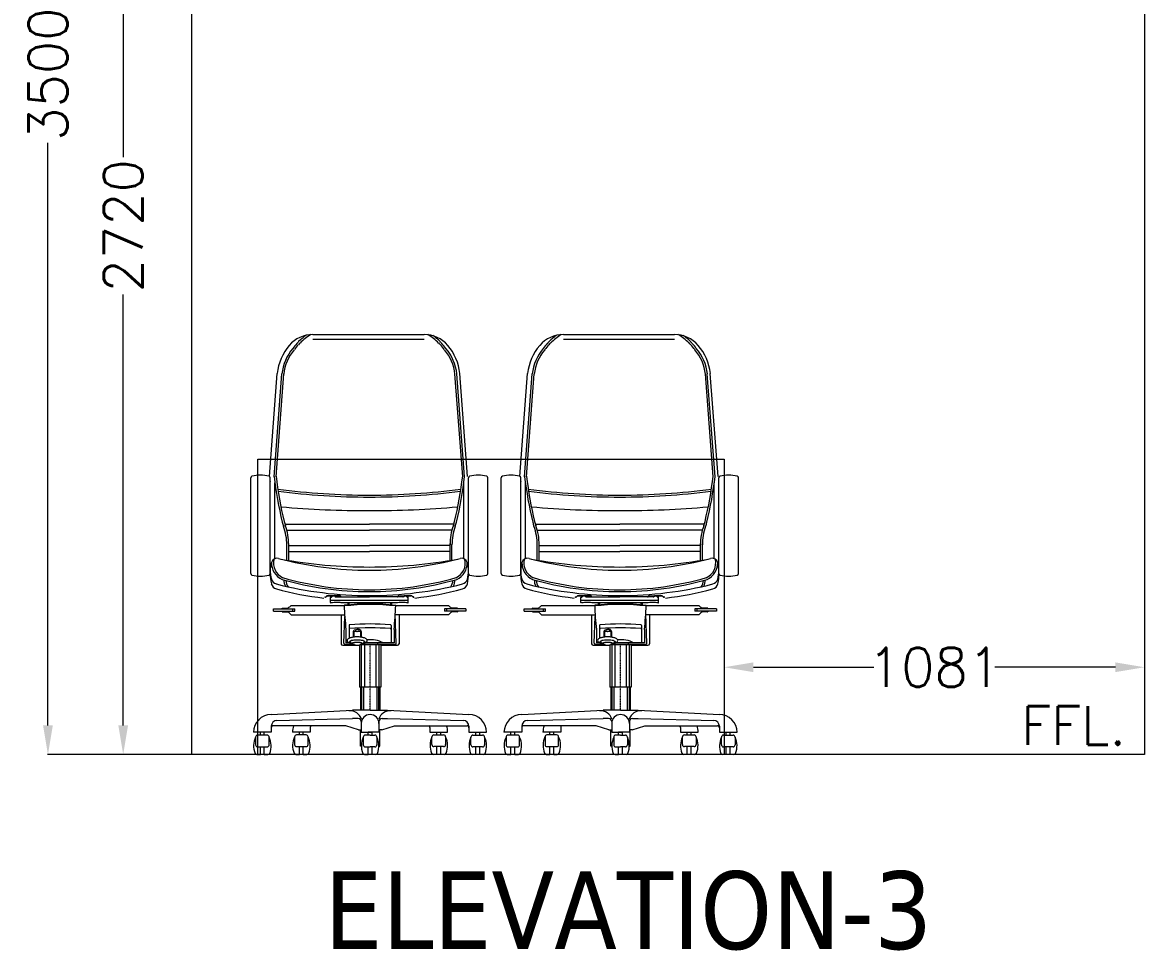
# Model space of a CAD drawing. Extents: x 3552052 to 4102982, y -707811 to -630695.
# Drawn here: x 3714360 to 3717246, y -697236 to -694849 of the extents above; entities that cross this region are included whole.
import ezdxf

# ---------------------------------------------------------------- set-up
doc = ezdxf.new("R2010")
doc.units = 0
doc.header["$LTSCALE"] = 6
doc.header["$MEASUREMENT"] = 0
doc.linetypes.add('AKS1', pattern=[0.024, 0.01, -0.002, 0, -0.002, 0.01])
doc.layers.get('0').update_dxf_attribs({"linetype": 'CONTINUOUS', "lineweight": 0})
doc.layers.get('Defpoints').update_dxf_attribs({"linetype": 'CONTINUOUS', "lineweight": 0})
for name, color, linetype, lineweight in [('ELE-4M UPS P.SB', 3, 'CONTINUOUS', 0), ('ELE-SOCKET NMBERING', 7, 'CONTINUOUS', 9), ('EQP', 6, 'CONTINUOUS', 0), ('MEP_HVAC_RA_DUCT', 1, 'CONTINUOUS', 0)]:
    doc.layers.add(name, color=color, linetype=linetype, lineweight=lineweight)
doc.styles.add('Annotation', font='tahoma.ttf')
doc.styles.add('ROMANS', font='romans.shx')
doc.dimstyles.new('AEPL1', dxfattribs={"dimtxt": 100, "dimasz": 75, "dimexe": 1.25, "dimexo": 50, "dimtad": 0, "dimdec": 0, "dimtxsty": 'ROMANS', "dimcen": 2.5, "dimclrd": 7, "dimclre": 7, "dimadec": 0, "dimazin": 0, "dimtfac": 1, "dimtdec": 0, "dimtmove": 0, "dimatfit": 3, "dimfxl": 1, "dimlwd": 0, "dimlwe": 0, "dimarcsym": 0})

# ---------------------------------------------------------------- blocks, each defined once
blk = doc.blocks.new('*D217')
at = {"layer": 'Defpoints', "color": 0, "linetype": 'ByBlock', "transparency": 16777216}
for p in [(3714618.8, -694012), (3715324.3, -694012), (3714948.5, -696732.2)]:
    blk.add_point(p, dxfattribs=at)
at = {"layer": 'ELE-4M UPS P.SB', "color": 7, "linetype": 'ByBlock', "lineweight": 0, "transparency": 16777216}
for p, q in [((3715274.3, -694012), (3714617.5, -694012)), ((3714618.8, -694087), (3714618.8, -695195.3)), ((3714618.8, -696657.2), (3714618.8, -695548.9)), ((3714898.5, -696732.2), (3714617.5, -696732.2))]:
    blk.add_line(p, q, dxfattribs=at)
at = {"layer": 'ELE-4M UPS P.SB', "color": 7, "linetype": 'ByBlock', "transparency": 16777216}
for points in [[(3714631.3, -694087), (3714606.3, -694087), (3714618.8, -694012)], [(3714606.3, -696657.2), (3714631.3, -696657.2), (3714618.8, -696732.2)]]:
    blk.add_solid(points, dxfattribs=at)
at = {"layer": 'ELE-4M UPS P.SB', "color": 0, "linetype": 'ByBlock', "transparency": 16777216, "insert": (3714618.8, -695372.1), "char_height": 100, "attachment_point": 5, "rotation": 90, "style": 'ROMANS'}
blk.add_mtext('2720', dxfattribs=at)
blk = doc.blocks.new('*D218')
at = {"layer": 'Defpoints', "color": 0, "linetype": 'ByBlock', "transparency": 16777216}
for p in [(3714425.2, -693232.2), (3714948.5, -693232.2), (3714948.5, -696732.2)]:
    blk.add_point(p, dxfattribs=at)
at = {"layer": 'ELE-4M UPS P.SB', "color": 7, "linetype": 'ByBlock', "lineweight": 0, "transparency": 16777216}
for p, q in [((3714898.5, -693232.2), (3714424, -693232.2)), ((3714425.2, -693307.2), (3714425.2, -694805.4)), ((3714425.2, -696657.2), (3714425.2, -695159)), ((3714898.5, -696732.2), (3714424, -696732.2))]:
    blk.add_line(p, q, dxfattribs=at)
at = {"layer": 'ELE-4M UPS P.SB', "color": 7, "linetype": 'ByBlock', "transparency": 16777216}
for points in [[(3714437.7, -693307.2), (3714412.7, -693307.2), (3714425.2, -693232.2)], [(3714412.7, -696657.2), (3714437.7, -696657.2), (3714425.2, -696732.2)]]:
    blk.add_solid(points, dxfattribs=at)
at = {"layer": 'ELE-4M UPS P.SB', "color": 0, "linetype": 'ByBlock', "transparency": 16777216, "insert": (3714425.2, -694982.2), "char_height": 100, "attachment_point": 5, "rotation": 90, "style": 'ROMANS'}
blk.add_mtext('3500', dxfattribs=at)
blk = doc.blocks.new('*D584')
at = {"layer": 'Defpoints', "color": 0, "linetype": 'ByBlock', "transparency": 16777216}
for p in [(3716164.9, -696507.5), (3717246.3, -696507.5), (3717246.3, -696507.5)]:
    blk.add_point(p, dxfattribs=at)
at = {"layer": 'EQP', "color": 7, "linetype": 'ByBlock', "lineweight": 0, "transparency": 16777216}
for p, q in [((3716164.9, -696457.5), (3716164.9, -696506.2)), ((3717246.3, -696457.5), (3717246.3, -696506.2)), ((3716239.9, -696507.5), (3716550.2, -696507.5)), ((3717171.3, -696507.5), (3716861, -696507.5))]:
    blk.add_line(p, q, dxfattribs=at)
at = {"layer": 'EQP', "color": 7, "linetype": 'ByBlock', "transparency": 16777216}
for points in [[(3716239.9, -696495), (3716239.9, -696520), (3716164.9, -696507.5)], [(3717171.3, -696495), (3717171.3, -696520), (3717246.3, -696507.5)]]:
    blk.add_solid(points, dxfattribs=at)
at = {"layer": 'EQP', "color": 0, "linetype": 'ByBlock', "transparency": 16777216, "insert": (3716705.6, -696507.5), "char_height": 100, "attachment_point": 5, "style": 'ROMANS'}
blk.add_mtext('1081', dxfattribs=at)

msp = doc.modelspace()

# ---------------------------------------------------------------- linework, layer by layer
at = {"layer": 'EQP'}
for p, q in [((3715106.8, -695651.8), (3715393, -695651.8)), ((3715751.1, -695651.8), (3716037.3, -695651.8)), ((3715106.8, -695663.9), (3715393, -695663.9)), ((3715751.1, -695663.9), (3716037.3, -695663.9)), ((3714994.9, -696016.5), (3715014.9, -695751.8)), ((3715007, -696017.4), (3715027, -695752.7)), ((3715011.9, -696017.8), (3715031.9, -695753.1)), ((3715492.2, -696017.8), (3715472.2, -695753.1)), ((3715497.1, -696017.4), (3715477.1, -695752.7)), ((3715504.9, -696016.5), (3715484.9, -695751.8)), ((3715639.2, -696016.5), (3715659.2, -695751.8)), ((3715651.3, -696017.4), (3715671.3, -695752.7)), ((3715656.2, -696017.8), (3715676.2, -695753.1)), ((3716136.5, -696017.8), (3716116.5, -695753.1)), ((3716141.4, -696017.4), (3716121.4, -695752.7)), ((3716149.2, -696016.5), (3716129.2, -695751.8)), ((3714947, -696266.5), (3714947, -696020.2)), ((3714947, -696260.3), (3714947, -696026.3)), ((3714997, -696270.1), (3714997, -696020.2)), ((3715507.1, -696270.1), (3715507.1, -696020.2)), ((3715557.1, -696266.5), (3715557.1, -696020.2)), ((3715557.1, -696260.3), (3715557.1, -696026.3)), ((3715591.3, -696266.5), (3715591.3, -696020.2)), ((3715591.3, -696260.3), (3715591.3, -696026.3)), ((3715641.3, -696270.1), (3715641.3, -696020.2)), ((3716151.4, -696270.1), (3716151.4, -696020.2)), ((3716201.4, -696266.5), (3716201.4, -696020.2)), ((3716201.4, -696260.3), (3716201.4, -696026.3)), ((3715009.1, -696228.2), (3715009.1, -696033.2)), ((3715495, -696228.2), (3715495, -696033.2)), ((3715653.4, -696228.2), (3715653.4, -696033.2)), ((3716139.3, -696228.2), (3716139.3, -696033.2)), ((3715034.8, -696139.7), (3715252.1, -696139.7)), ((3715469.3, -696139.7), (3715252.1, -696139.7)), ((3715679.1, -696139.7), (3715896.4, -696139.7)), ((3716113.6, -696139.7), (3715896.4, -696139.7)), ((3715039.8, -696154.7), (3715252.1, -696154.7)), ((3715464.4, -696154.7), (3715252.1, -696154.7)), ((3715684, -696154.7), (3715896.4, -696154.7)), ((3716108.7, -696154.7), (3715896.4, -696154.7)), ((3715039.5, -696232.1), (3715039.5, -696191.9)), ((3715044.5, -696233), (3715044.5, -696189.2)), ((3715044.5, -696194.7), (3715252.1, -696194.7)), ((3715459.6, -696194.7), (3715252.1, -696194.7)), ((3715459.6, -696233), (3715459.6, -696189.2)), ((3715464.6, -696232.1), (3715464.6, -696191.9)), ((3715683.8, -696232.1), (3715683.8, -696191.9)), ((3715688.8, -696233), (3715688.8, -696189.2)), ((3715688.8, -696194.7), (3715896.4, -696194.7)), ((3716103.9, -696194.7), (3715896.4, -696194.7)), ((3716103.9, -696233), (3716103.9, -696189.2)), ((3716108.9, -696232.1), (3716108.9, -696191.9)), ((3715044.5, -696209.7), (3715252.1, -696209.7)), ((3715459.6, -696209.7), (3715252.1, -696209.7)), ((3715688.8, -696209.7), (3715896.4, -696209.7)), ((3716103.9, -696209.7), (3715896.4, -696209.7)), ((3715138.1, -696326.8), (3715139.3, -696326.8)), ((3715139.7, -696326.9), (3715138.1, -696326.9)), ((3715142.9, -696324.2), (3715140.6, -696326.5)), ((3715142.8, -696324.1), (3715140.7, -696326.2)), ((3715144.2, -696323.5), (3715161, -696323.5)), ((3715161, -696323.6), (3715144.3, -696323.6)), ((3715152, -696341.1), (3715152, -696327.8)), ((3715352, -696335.7), (3715152, -696335.7)), ((3715154.6, -696326.8), (3715153, -696326.8)), ((3715153.4, -696342.1), (3715153.4, -696342.1)), ((3715157.8, -696324.1), (3715155.5, -696326.4)), ((3715175.9, -696323.5), (3715159.2, -696323.5)), ((3715162.4, -696324.1), (3715164.5, -696326.2)), ((3715162.4, -696324.2), (3715164.6, -696326.3)), ((3715165.9, -696326.8), (3715252.1, -696326.8)), ((3715177.3, -696324.1), (3715179.5, -696326.2)), ((3715320.7, -696342.1), (3715183.3, -696342.1)), ((3715197.4, -696347.3), (3715197.4, -696342.1)), ((3715200.4, -696347), (3715200.4, -696342.1)), ((3715338.2, -696326.8), (3715252.1, -696326.8)), ((3715307.1, -696347.1), (3715307.1, -696342.1)), ((3715310.1, -696347.3), (3715310.1, -696342.1)), ((3715326.8, -696324.1), (3715324.6, -696326.2)), ((3715326.7, -696324.2), (3715324.6, -696326.3)), ((3715328.1, -696323.6), (3715344.9, -696323.6)), ((3715341.8, -696324.1), (3715339.6, -696326.2)), ((3715341.7, -696324.2), (3715339.6, -696326.3)), ((3715343.1, -696323.6), (3715359.9, -696323.6)), ((3715359.9, -696323.5), (3715343.2, -696323.5)), ((3715346.3, -696324.1), (3715348.5, -696326.2)), ((3715346.3, -696324.2), (3715348.6, -696326.5)), ((3715349.4, -696326.9), (3715351, -696326.9)), ((3715351, -696326.8), (3715349.9, -696326.8)), ((3715351, -696342.1), (3715350.7, -696342.1)), ((3715352, -696341.1), (3715352, -696327.8)), ((3715361.3, -696324.1), (3715363.5, -696326.2)), ((3715361.3, -696324.2), (3715363.6, -696326.5)), ((3715364.4, -696326.9), (3715366, -696326.9)), ((3715366, -696326.8), (3715364.9, -696326.8)), ((3715782.4, -696326.8), (3715783.6, -696326.8)), ((3715784, -696326.9), (3715782.4, -696326.9)), ((3715787.2, -696324.2), (3715784.8, -696326.5)), ((3715787.1, -696324.1), (3715785, -696326.2)), ((3715788.5, -696323.5), (3715805.3, -696323.5)), ((3715805.3, -696323.6), (3715788.6, -696323.6)), ((3715796.3, -696341.1), (3715796.3, -696327.8)), ((3715996.3, -696335.7), (3715796.3, -696335.7)), ((3715798.9, -696326.8), (3715797.3, -696326.8)), ((3715797.7, -696342.1), (3715797.6, -696342.1)), ((3715802.1, -696324.1), (3715799.7, -696326.4)), ((3715820.2, -696323.5), (3715803.5, -696323.5)), ((3715806.7, -696324.1), (3715808.8, -696326.2)), ((3715806.7, -696324.2), (3715808.9, -696326.3)), ((3715810.2, -696326.8), (3715896.4, -696326.8)), ((3715821.6, -696324.1), (3715823.8, -696326.2)), ((3715965, -696342.1), (3715827.6, -696342.1)), ((3715841.7, -696347.3), (3715841.7, -696342.1)), ((3715844.7, -696347), (3715844.7, -696342.1)), ((3715982.5, -696326.8), (3715896.4, -696326.8)), ((3715951.4, -696347.1), (3715951.4, -696342.1)), ((3715954.4, -696347.3), (3715954.4, -696342.1)), ((3715971, -696324.1), (3715968.9, -696326.2)), ((3715971, -696324.2), (3715968.9, -696326.3)), ((3715972.4, -696323.6), (3715989.2, -696323.6)), ((3715986, -696324.1), (3715983.9, -696326.2)), ((3715986, -696324.2), (3715983.9, -696326.3)), ((3715987.4, -696323.6), (3716004.2, -696323.6)), ((3716004.2, -696323.5), (3715987.5, -696323.5)), ((3715990.6, -696324.1), (3715992.8, -696326.2)), ((3715990.6, -696324.2), (3715992.9, -696326.5)), ((3715993.7, -696326.9), (3715995.3, -696326.9)), ((3715995.3, -696326.8), (3715994.2, -696326.8)), ((3715995.3, -696342.1), (3715995, -696342.1)), ((3715996.3, -696341.1), (3715996.3, -696327.8)), ((3716005.6, -696324.1), (3716007.8, -696326.2)), ((3716005.6, -696324.2), (3716007.9, -696326.5)), ((3716008.7, -696326.9), (3716010.3, -696326.9)), ((3716010.3, -696326.8), (3716009.2, -696326.8)), ((3715005.6, -696363.3), (3715005.6, -696357.3)), ((3715005.6, -696357.3), (3715060.6, -696357.3)), ((3715005.6, -696363.3), (3715060.6, -696363.3)), ((3715027.6, -696357.3), (3715027.6, -696355.8)), ((3715027.6, -696364.8), (3715027.6, -696363.3)), ((3715028.1, -696355.3), (3715041.7, -696355.3)), ((3715028.1, -696365.3), (3715041.6, -696365.3)), ((3715050.6, -696348.3), (3715187.4, -696348.3)), ((3715050.6, -696372.3), (3715188.5, -696372.3)), ((3715055.6, -696363.3), (3715055.6, -696357.3)), ((3715060.6, -696363.3), (3715060.6, -696357.3)), ((3715179.4, -696372.3), (3715179.4, -696446.9)), ((3715455.4, -696372.3), (3715318.6, -696372.3)), ((3715321.4, -696445.8), (3715318.8, -696369.9)), ((3715319.9, -696348.3), (3715455.4, -696348.3)), ((3715328.4, -696372.3), (3715328.4, -696446.9)), ((3715500.4, -696357.3), (3715445.4, -696357.3)), ((3715445.4, -696357.3), (3715445.4, -696363.3)), ((3715500.4, -696363.3), (3715445.4, -696363.3)), ((3715450.4, -696357.3), (3715450.4, -696363.3)), ((3715477.9, -696355.3), (3715464.4, -696355.3)), ((3715477.9, -696365.3), (3715464.4, -696365.3)), ((3715478.4, -696355.8), (3715478.4, -696357.3)), ((3715478.4, -696363.3), (3715478.4, -696364.8)), ((3715500.4, -696357.3), (3715500.4, -696363.3)), ((3715649.9, -696363.3), (3715649.9, -696357.3)), ((3715649.9, -696357.3), (3715704.9, -696357.3)), ((3715649.9, -696363.3), (3715704.9, -696363.3)), ((3715671.9, -696357.3), (3715671.9, -696355.8)), ((3715671.9, -696364.8), (3715671.9, -696363.3)), ((3715672.4, -696355.3), (3715686, -696355.3)), ((3715672.4, -696365.3), (3715685.9, -696365.3)), ((3715694.9, -696348.3), (3715831.7, -696348.3)), ((3715694.9, -696372.3), (3715832.8, -696372.3)), ((3715699.9, -696363.3), (3715699.9, -696357.3)), ((3715704.9, -696363.3), (3715704.9, -696357.3)), ((3715823.7, -696372.3), (3715823.7, -696446.9)), ((3716099.7, -696372.3), (3715962.9, -696372.3)), ((3715965.7, -696445.8), (3715963.1, -696369.9)), ((3715964.2, -696348.3), (3716099.7, -696348.3)), ((3715972.7, -696372.3), (3715972.7, -696446.9)), ((3716144.7, -696357.3), (3716089.7, -696357.3)), ((3716089.7, -696357.3), (3716089.7, -696363.3)), ((3716144.7, -696363.3), (3716089.7, -696363.3)), ((3716094.7, -696357.3), (3716094.7, -696363.3)), ((3716122.2, -696365.3), (3716108.6, -696365.3)), ((3716122.2, -696355.3), (3716108.7, -696355.3)), ((3716122.7, -696355.8), (3716122.7, -696357.3)), ((3716122.7, -696363.3), (3716122.7, -696364.8)), ((3716144.7, -696357.3), (3716144.7, -696363.3)), ((3715186.5, -696445.8), (3715188.8, -696377.2)), ((3715199.9, -696400.1), (3715199.9, -696406.1)), ((3715307.9, -696400.1), (3715307.9, -696406.1)), ((3715830.8, -696445.8), (3715833.1, -696377.2)), ((3715844.2, -696400.1), (3715844.2, -696406.1)), ((3715952.2, -696400.1), (3715952.2, -696406.1)), ((3715191.9, -696410.2), (3715191.9, -696445)), ((3715199.9, -696406.1), (3715199.9, -696433.3)), ((3715210.8, -696415.7), (3715210.8, -696430)), ((3715212.3, -696416.3), (3715212.3, -696430)), ((3715216.3, -696411.1), (3715216.3, -696415.7)), ((3715219.6, -696415.5), (3715220.8, -696415.5)), ((3715225.3, -696410.8), (3715225.3, -696415.8)), ((3715229.3, -696416.5), (3715229.3, -696430)), ((3715230.8, -696415.3), (3715230.8, -696430)), ((3715307.9, -696406.1), (3715307.9, -696445)), ((3715315.9, -696410.2), (3715315.9, -696445)), ((3715836.2, -696410.2), (3715836.2, -696445)), ((3715844.2, -696406.1), (3715844.2, -696433.3)), ((3715855.1, -696415.7), (3715855.1, -696430)), ((3715856.6, -696416.3), (3715856.6, -696430)), ((3715860.6, -696411.1), (3715860.6, -696415.7)), ((3715863.9, -696415.5), (3715865.1, -696415.5)), ((3715869.6, -696410.8), (3715869.6, -696415.8)), ((3715873.6, -696416.5), (3715873.6, -696430)), ((3715875.1, -696415.3), (3715875.1, -696430)), ((3715952.2, -696406.1), (3715952.2, -696445)), ((3715960.2, -696410.2), (3715960.2, -696445)), ((3715183.4, -696450.9), (3715226.4, -696450.9)), ((3715188.5, -696447.9), (3715209.7, -696447.9)), ((3715201.4, -696445), (3715191.9, -696445)), ((3715199.9, -696444.3), (3715199.9, -696445)), ((3715226.4, -696450.9), (3715226.4, -696558.9)), ((3715228.4, -696448.9), (3715279.4, -696448.9)), ((3715279.8, -696448.9), (3715229.5, -696448.9)), ((3715231.4, -696448.9), (3715231.4, -696558.9)), ((3715231.8, -696447.9), (3715234.4, -696447.9)), ((3715234.4, -696446.8), (3715234.4, -696448.9)), ((3715239.4, -696448.9), (3715239.4, -696558.9)), ((3715315.9, -696445), (3715240.2, -696445)), ((3715268.4, -696448.9), (3715268.4, -696558.9)), ((3715273.4, -696445), (3715273.4, -696448.9)), ((3715273.4, -696447.9), (3715319.4, -696447.9)), ((3715276.4, -696448.9), (3715276.4, -696558.9)), ((3715281.4, -696450.9), (3715281.4, -696558.9)), ((3715281.4, -696450.9), (3715324.4, -696450.9)), ((3715827.7, -696450.9), (3715870.7, -696450.9)), ((3715832.8, -696447.9), (3715854, -696447.9)), ((3715845.7, -696445), (3715836.2, -696445)), ((3715844.2, -696444.3), (3715844.2, -696445)), ((3715870.7, -696450.9), (3715870.7, -696558.9)), ((3715872.7, -696448.9), (3715923.7, -696448.9)), ((3715924.1, -696448.9), (3715873.8, -696448.9)), ((3715875.7, -696448.9), (3715875.7, -696558.9)), ((3715876.1, -696447.9), (3715878.7, -696447.9)), ((3715878.7, -696446.8), (3715878.7, -696448.9)), ((3715883.7, -696448.9), (3715883.7, -696558.9)), ((3715960.2, -696445), (3715884.5, -696445)), ((3715912.7, -696448.9), (3715912.7, -696558.9)), ((3715917.7, -696445), (3715917.7, -696448.9)), ((3715917.7, -696447.9), (3715963.7, -696447.9)), ((3715920.7, -696448.9), (3715920.7, -696558.9)), ((3715925.7, -696450.9), (3715925.7, -696558.9)), ((3715925.7, -696450.9), (3715968.7, -696450.9)), ((3715281.4, -696558.9), (3715226.4, -696558.9)), ((3715228.9, -696558.9), (3715228.9, -696617.9)), ((3715231.9, -696558.9), (3715231.9, -696617.9)), ((3715236.9, -696558.9), (3715236.9, -696617.9)), ((3715270.9, -696558.9), (3715270.9, -696617.9)), ((3715275.9, -696558.9), (3715275.9, -696617.9)), ((3715278.9, -696558.9), (3715278.9, -696617.9)), ((3715925.7, -696558.9), (3715870.7, -696558.9)), ((3715873.2, -696558.9), (3715873.2, -696617.9)), ((3715876.2, -696558.9), (3715876.2, -696617.9)), ((3715881.2, -696558.9), (3715881.2, -696617.9)), ((3715915.2, -696558.9), (3715915.2, -696617.9)), ((3715920.2, -696558.9), (3715920.2, -696617.9)), ((3715923.2, -696558.9), (3715923.2, -696617.9)), ((3714999.6, -696629.2), (3715208.9, -696618.2)), ((3715253.9, -696618.2), (3715208.9, -696618.2)), ((3715253.9, -696618.2), (3715298.9, -696618.2)), ((3715298.9, -696618.2), (3715508.3, -696629.2)), ((3715643.9, -696629.2), (3715853.2, -696618.2)), ((3715898.2, -696618.2), (3715853.2, -696618.2)), ((3715898.2, -696618.2), (3715943.2, -696618.2)), ((3715943.2, -696618.2), (3716152.6, -696629.2)), ((3714999.6, -696659.4), (3714999.6, -696674.7)), ((3715144.4, -696658.2), (3715004.6, -696658.2)), ((3715014.3, -696644.4), (3715208.9, -696639.2)), ((3715099.9, -696662.6), (3715099.9, -696674.1)), ((3715191.4, -696658.2), (3715144.4, -696658.2)), ((3715223.9, -696668.3), (3715191.4, -696658.2)), ((3715223.2, -696639.2), (3715208.9, -696639.2)), ((3715231.2, -696647.2), (3715231.2, -696674.7)), ((3715276.7, -696647.2), (3715276.7, -696674.7)), ((3715283.9, -696668.3), (3715316.4, -696658.2)), ((3715284.7, -696639.2), (3715298.9, -696639.2)), ((3715298.9, -696639.2), (3715493.6, -696644.4)), ((3715316.4, -696658.2), (3715363.4, -696658.2)), ((3715363.4, -696658.2), (3715503.3, -696658.2)), ((3715408, -696662.6), (3715408, -696674.1)), ((3715508.3, -696659.4), (3715508.3, -696674.7)), ((3715643.9, -696659.4), (3715643.9, -696674.7)), ((3715788.7, -696658.2), (3715648.9, -696658.2)), ((3715658.6, -696644.4), (3715853.2, -696639.2)), ((3715744.2, -696662.6), (3715744.2, -696674.1)), ((3715835.7, -696658.2), (3715788.7, -696658.2)), ((3715868.2, -696668.3), (3715835.7, -696658.2)), ((3715867.5, -696639.2), (3715853.2, -696639.2)), ((3715875.5, -696647.2), (3715875.5, -696674.7)), ((3715921, -696647.2), (3715921, -696674.7)), ((3715928.2, -696668.3), (3715960.7, -696658.2)), ((3715929, -696639.2), (3715943.2, -696639.2)), ((3715943.2, -696639.2), (3716137.9, -696644.4)), ((3715960.7, -696658.2), (3716007.7, -696658.2)), ((3716007.7, -696658.2), (3716147.6, -696658.2)), ((3716052.3, -696662.6), (3716052.3, -696674.1)), ((3716152.6, -696659.4), (3716152.6, -696674.7)), ((3714999.6, -696674.7), (3714954.1, -696674.7)), ((3714959.3, -696687.2), (3714959.3, -696707.2)), ((3714989.3, -696682.2), (3714964.3, -696682.2)), ((3714981.8, -696674.7), (3714971.8, -696674.7)), ((3714971.8, -696682.2), (3714971.8, -696674.7)), ((3714981.8, -696682.2), (3714981.8, -696674.7)), ((3714994.3, -696707.2), (3714994.3, -696687.2)), ((3715099.9, -696674.1), (3715054.4, -696674.1)), ((3715059.6, -696686.6), (3715059.6, -696706.6)), ((3715089.6, -696681.6), (3715064.6, -696681.6)), ((3715072.1, -696681.6), (3715072.1, -696674.1)), ((3715082.1, -696674.1), (3715072.1, -696674.1)), ((3715082.1, -696681.6), (3715082.1, -696674.1)), ((3715094.6, -696706.6), (3715094.6, -696686.6)), ((3715223.9, -696668.3), (3715231.2, -696668.3)), ((3715228.9, -696710.7), (3715228.9, -696668.3)), ((3715231.2, -696674.7), (3715253.9, -696674.7)), ((3715236.4, -696687.2), (3715236.4, -696707.2)), ((3715253.9, -696682.2), (3715241.4, -696682.2)), ((3715248.9, -696682.2), (3715248.9, -696674.7)), ((3715253.9, -696674.7), (3715248.9, -696674.7)), ((3715276.7, -696674.7), (3715253.9, -696674.7)), ((3715253.9, -696674.7), (3715258.9, -696674.7)), ((3715253.9, -696682.2), (3715266.4, -696682.2)), ((3715258.9, -696682.2), (3715258.9, -696674.7)), ((3715271.4, -696687.2), (3715271.4, -696707.2)), ((3715283.9, -696668.3), (3715276.7, -696668.3)), ((3715278.9, -696710.7), (3715278.9, -696668.3)), ((3715408, -696674.1), (3715453.5, -696674.1)), ((3715413.2, -696706.6), (3715413.2, -696686.6)), ((3715418.2, -696681.6), (3715443.2, -696681.6)), ((3715425.7, -696674.1), (3715435.7, -696674.1)), ((3715425.7, -696681.6), (3715425.7, -696674.1)), ((3715435.7, -696681.6), (3715435.7, -696674.1)), ((3715448.2, -696686.6), (3715448.2, -696706.6)), ((3715508.3, -696674.7), (3715553.8, -696674.7)), ((3715513.5, -696707.2), (3715513.5, -696687.2)), ((3715518.5, -696682.2), (3715543.5, -696682.2)), ((3715526, -696682.2), (3715526, -696674.7)), ((3715526, -696674.7), (3715536, -696674.7)), ((3715536, -696682.2), (3715536, -696674.7)), ((3715548.5, -696687.2), (3715548.5, -696707.2)), ((3715643.9, -696674.7), (3715598.4, -696674.7)), ((3715603.6, -696687.2), (3715603.6, -696707.2)), ((3715633.6, -696682.2), (3715608.6, -696682.2)), ((3715626.1, -696674.7), (3715616.1, -696674.7)), ((3715616.1, -696682.2), (3715616.1, -696674.7)), ((3715626.1, -696682.2), (3715626.1, -696674.7)), ((3715638.6, -696707.2), (3715638.6, -696687.2)), ((3715744.2, -696674.1), (3715698.7, -696674.1)), ((3715703.9, -696686.6), (3715703.9, -696706.6)), ((3715733.9, -696681.6), (3715708.9, -696681.6)), ((3715716.4, -696681.6), (3715716.4, -696674.1)), ((3715726.4, -696674.1), (3715716.4, -696674.1)), ((3715726.4, -696681.6), (3715726.4, -696674.1)), ((3715738.9, -696706.6), (3715738.9, -696686.6)), ((3715868.2, -696668.3), (3715875.5, -696668.3)), ((3715873.2, -696710.7), (3715873.2, -696668.3)), ((3715875.5, -696674.7), (3715898.2, -696674.7)), ((3715880.7, -696687.2), (3715880.7, -696707.2)), ((3715898.2, -696682.2), (3715885.7, -696682.2)), ((3715893.2, -696682.2), (3715893.2, -696674.7)), ((3715898.2, -696674.7), (3715893.2, -696674.7)), ((3715921, -696674.7), (3715898.2, -696674.7)), ((3715898.2, -696674.7), (3715903.2, -696674.7)), ((3715898.2, -696682.2), (3715910.7, -696682.2)), ((3715903.2, -696682.2), (3715903.2, -696674.7)), ((3715915.7, -696687.2), (3715915.7, -696707.2)), ((3715928.2, -696668.3), (3715921, -696668.3)), ((3715923.2, -696710.7), (3715923.2, -696668.3)), ((3716052.3, -696674.1), (3716097.8, -696674.1)), ((3716057.5, -696706.6), (3716057.5, -696686.6)), ((3716062.5, -696681.6), (3716087.5, -696681.6)), ((3716070, -696674.1), (3716080, -696674.1)), ((3716070, -696681.6), (3716070, -696674.1)), ((3716080, -696681.6), (3716080, -696674.1)), ((3716092.5, -696686.6), (3716092.5, -696706.6)), ((3716152.6, -696674.7), (3716198.1, -696674.7)), ((3716157.8, -696707.2), (3716157.8, -696687.2)), ((3716162.8, -696682.2), (3716187.8, -696682.2)), ((3716170.3, -696682.2), (3716170.3, -696674.7)), ((3716170.3, -696674.7), (3716180.3, -696674.7)), ((3716180.3, -696682.2), (3716180.3, -696674.7)), ((3716192.8, -696687.2), (3716192.8, -696707.2)), ((3714964.3, -696712.2), (3714989.3, -696712.2)), ((3714971.8, -696732.2), (3714971.8, -696712.2)), ((3714981.8, -696732.2), (3714981.8, -696712.2)), ((3715064.6, -696711.6), (3715089.6, -696711.6)), ((3715072.1, -696731.6), (3715072.1, -696711.6)), ((3715082.1, -696731.6), (3715082.1, -696711.6)), ((3715231.5, -696710.7), (3715228.9, -696710.7)), ((3715241.4, -696712.2), (3715253.9, -696712.2)), ((3715248.9, -696732.2), (3715248.9, -696712.2)), ((3715266.4, -696712.2), (3715253.9, -696712.2)), ((3715258.9, -696732.2), (3715258.9, -696712.2)), ((3715276.4, -696710.7), (3715278.9, -696710.7)), ((3715443.2, -696711.6), (3715418.2, -696711.6)), ((3715425.7, -696731.6), (3715425.7, -696711.6)), ((3715435.7, -696731.6), (3715435.7, -696711.6)), ((3715543.5, -696712.2), (3715518.5, -696712.2)), ((3715526, -696732.2), (3715526, -696712.2)), ((3715536, -696732.2), (3715536, -696712.2)), ((3715608.6, -696712.2), (3715633.6, -696712.2)), ((3715616.1, -696732.2), (3715616.1, -696712.2)), ((3715626.1, -696732.2), (3715626.1, -696712.2)), ((3715708.9, -696711.6), (3715733.9, -696711.6)), ((3715716.4, -696731.6), (3715716.4, -696711.6)), ((3715726.4, -696731.6), (3715726.4, -696711.6)), ((3715875.7, -696710.7), (3715873.2, -696710.7)), ((3715885.7, -696712.2), (3715898.2, -696712.2)), ((3715893.2, -696732.2), (3715893.2, -696712.2)), ((3715910.7, -696712.2), (3715898.2, -696712.2)), ((3715903.2, -696732.2), (3715903.2, -696712.2)), ((3715920.7, -696710.7), (3715923.2, -696710.7)), ((3716087.5, -696711.6), (3716062.5, -696711.6)), ((3716070, -696731.6), (3716070, -696711.6)), ((3716080, -696731.6), (3716080, -696711.6)), ((3716187.8, -696712.2), (3716162.8, -696712.2)), ((3716170.3, -696732.2), (3716170.3, -696712.2)), ((3716180.3, -696732.2), (3716180.3, -696712.2)), ((3714962.6, -696732.2), (3714971.8, -696732.2)), ((3714981.8, -696732.2), (3714991, -696732.2)), ((3715062.9, -696731.6), (3715072.1, -696731.6)), ((3715082.1, -696731.6), (3715091.3, -696731.6)), ((3715239.7, -696732.2), (3715248.9, -696732.2)), ((3715268.1, -696732.2), (3715258.9, -696732.2)), ((3715425.7, -696731.6), (3715416.5, -696731.6)), ((3715444.9, -696731.6), (3715435.7, -696731.6)), ((3715526, -696732.2), (3715516.8, -696732.2)), ((3715545.2, -696732.2), (3715536, -696732.2)), ((3715606.9, -696732.2), (3715616.1, -696732.2)), ((3715626.1, -696732.2), (3715635.3, -696732.2)), ((3715707.2, -696731.6), (3715716.4, -696731.6)), ((3715726.4, -696731.6), (3715735.6, -696731.6)), ((3715884, -696732.2), (3715893.2, -696732.2)), ((3715912.4, -696732.2), (3715903.2, -696732.2)), ((3716070, -696731.6), (3716060.8, -696731.6)), ((3716089.2, -696731.6), (3716080, -696731.6)), ((3716170.3, -696732.2), (3716161.1, -696732.2)), ((3716189.5, -696732.2), (3716180.3, -696732.2))]:
    msp.add_line(p, q, dxfattribs=at)
at = {"layer": 'EQP', "linetype": 'AKS1'}
for p, q in [((3715253.9, -696618.2), (3715253.9, -696448.9)), ((3715898.2, -696618.2), (3715898.2, -696448.9))]:
    msp.add_line(p, q, dxfattribs=at)
at = {"layer": 'EQP', "linetype": 'ByBlock'}
msp.add_lwpolyline([(3714964.9, -696732.2), (3714964.9, -695972.2), (3716164.9, -695972.2), (3716164.9, -696732.2)], dxfattribs=at)
at = {"layer": 'EQP'}
for points in [[(3715233.5, -696447, 0.036172), (3715239.2, -696445.4, 0.092461), (3715245.4, -696441.7, 0.21798), (3715246.8, -696438.8, 0.21798), (3715245.4, -696435.9, 0.092461), (3715239.2, -696432.2, 0.049145), (3715231.4, -696430.3, 0.036789), (3715220.8, -696429.5, 0.036789), (3715210.1, -696430.3, 0.049145), (3715202.4, -696432.2, 0.092461), (3715196.1, -696435.9, 0.21798), (3715194.8, -696438.8, 0.21798), (3715196.1, -696441.7, 0.092461), (3715202.4, -696445.4, 0.036172), (3715208.1, -696447, 0.036789)], [(3715877.8, -696447, 0.036172), (3715883.5, -696445.4, 0.092461), (3715889.7, -696441.7, 0.21798), (3715891.1, -696438.8, 0.21798), (3715889.7, -696435.9, 0.092461), (3715883.5, -696432.2, 0.049145), (3715875.7, -696430.3, 0.036789), (3715865.1, -696429.5, 0.036789), (3715854.4, -696430.3, 0.049145), (3715846.7, -696432.2, 0.092461), (3715840.4, -696435.9, 0.21798), (3715839.1, -696438.8, 0.21798), (3715840.4, -696441.7, 0.092461), (3715846.7, -696445.4, 0.036172), (3715852.4, -696447, 0.036789)], [(3715220.8, -696437.5, 0.027109), (3715212.5, -696438, 0.037151), (3715206.5, -696439.1, 0.077239), (3715201.4, -696441.3, 0.25681), (3715200.6, -696442.8, 0.25681), (3715201.4, -696444.4, 0.077239), (3715206.5, -696446.6, 0.00948), (3715208, -696446.9, 0.027109)], [(3715220.8, -696443.5, 0.022037), (3715215.4, -696443.8, 0.03052), (3715211.5, -696444.3, 0.066451), (3715208.2, -696445.5, 0.280855), (3715207.7, -696446.3, 0.20662), (3715208, -696446.9, 0.005002)], [(3715220.8, -696444, 0.022037), (3715215.4, -696444.2, 0.03052), (3715211.7, -696444.8, 0.070109), (3715208.1, -696446.1, 0.247535)], [(3715233.5, -696446.9, 0.00948), (3715235.1, -696446.6, 0.077239), (3715240.1, -696444.4, 0.25681), (3715241, -696442.8, 0.25681), (3715240.1, -696441.3, 0.077239), (3715235.1, -696439.1, 0.037151), (3715229.1, -696438, 0.027109), (3715220.8, -696437.5, 0.027109)], [(3715233.6, -696446.9, 0.20662), (3715233.8, -696446.3, 0.280855), (3715233.4, -696445.5, 0.066451), (3715230, -696444.3, 0.03052), (3715226.2, -696443.8, 0.022037), (3715220.8, -696443.5, 0.022037)], [(3715233.1, -696445.9, 0.065168), (3715229.9, -696444.8, 0.03052), (3715226.1, -696444.2, 0.022037), (3715220.8, -696444, 0.022037)], [(3715865.1, -696437.5, 0.027109), (3715856.8, -696438, 0.037151), (3715850.8, -696439.1, 0.077239), (3715845.7, -696441.3, 0.25681), (3715844.9, -696442.8, 0.25681), (3715845.7, -696444.4, 0.077239), (3715850.8, -696446.6, 0.00948), (3715852.3, -696446.9, 0.027109)], [(3715865.1, -696443.5, 0.022037), (3715859.7, -696443.8, 0.03052), (3715855.8, -696444.3, 0.066451), (3715852.5, -696445.5, 0.280855), (3715852, -696446.3, 0.20662), (3715852.3, -696446.9, 0.005002)], [(3715865.1, -696444, 0.022037), (3715859.7, -696444.2, 0.03052), (3715855.9, -696444.8, 0.070109), (3715852.4, -696446.1, 0.247535)], [(3715877.8, -696446.9, 0.00948), (3715879.3, -696446.6, 0.077239), (3715884.4, -696444.4, 0.25681), (3715885.3, -696442.8, 0.25681), (3715884.4, -696441.3, 0.077239), (3715879.3, -696439.1, 0.037151), (3715873.4, -696438, 0.027109), (3715865.1, -696437.5, 0.027109)], [(3715877.8, -696446.9, 0.20662), (3715878.1, -696446.3, 0.280855), (3715877.6, -696445.5, 0.066451), (3715874.3, -696444.3, 0.03052), (3715870.4, -696443.8, 0.022037), (3715865.1, -696443.5, 0.022037)], [(3715877.4, -696445.9, 0.065168), (3715874.2, -696444.8, 0.03052), (3715870.4, -696444.2, 0.022037), (3715865.1, -696444, 0.022037)]]:
    msp.add_lwpolyline(points, format="xyb", dxfattribs=at)
for centre, radius, start, end in [((3715106.8, -695731.8), 80, 90, 139.3387), ((3715184.7, -695787.6), 159.1, 121.5413, 134.179), ((3715393, -695731.8), 80, 40.6655, 90.0041), ((3715319.4, -695787.6), 159.1, 45.821, 58.4587), ((3715751.1, -695731.8), 80, 90, 139.3387), ((3715829, -695787.6), 159.1, 121.5413, 134.179), ((3716037.3, -695731.8), 80, 40.6655, 90.0041), ((3715963.7, -695787.6), 159.1, 45.821, 58.4587), ((3715146.6, -695766), 132.5, 139.3387, 173.8517), ((3715186.3, -695783.3), 162.3, 138.0838, 143.8261), ((3715186.3, -695783.3), 157.4, 138.0838, 143.8261), ((3715128.1, -695725.7), 80.5, 135.9943, 140.9549), ((3715128.1, -695725.7), 75.6, 135.9943, 140.9549), ((3715184.7, -695787.6), 164.4, 125.7081, 134.179), ((3715319.4, -695787.6), 164.4, 45.821, 54.2919), ((3715376, -695725.7), 75.6, 39.0451, 44.0057), ((3715376, -695725.7), 80.5, 39.0451, 44.0057), ((3715317.8, -695783.3), 157.4, 36.1739, 41.9162), ((3715317.8, -695783.3), 162.3, 36.1739, 41.9162), ((3715353.2, -695766), 132.5, 6.1525, 40.6655), ((3715790.9, -695766), 132.5, 139.3387, 173.8517), ((3715830.6, -695783.3), 162.3, 138.0838, 143.8261), ((3715830.6, -695783.3), 157.4, 138.0838, 143.8261), ((3715772.4, -695725.7), 80.5, 135.9943, 140.9549), ((3715772.4, -695725.7), 75.6, 135.9943, 140.9549), ((3715829, -695787.6), 164.4, 125.7081, 134.179), ((3715963.7, -695787.6), 164.4, 45.821, 54.2919), ((3716020.3, -695725.7), 75.6, 39.0451, 44.0057), ((3716020.3, -695725.7), 80.5, 39.0451, 44.0057), ((3715962.1, -695783.3), 157.4, 36.1739, 41.9162), ((3715962.1, -695783.3), 162.3, 36.1739, 41.9162), ((3715997.5, -695766), 132.5, 6.1525, 40.6655), ((3715146.6, -695766), 120.4, 139.3387, 173.8517), ((3715146.6, -695766), 115.5, 139.3387, 173.8517), ((3715357.5, -695766), 115.5, 6.1483, 40.6613), ((3715357.5, -695766), 120.4, 6.1483, 40.6613), ((3715790.9, -695766), 120.4, 139.3387, 173.8517), ((3715790.9, -695766), 115.5, 139.3387, 173.8517), ((3716001.8, -695766), 115.5, 6.1483, 40.6613), ((3716001.8, -695766), 120.4, 6.1483, 40.6613), ((3714951, -696020.2), 4, 104.5077, 180), ((3714972, -696101.3), 87.8, 75.4893, 104.5077), ((3714993, -696020.2), 4, 0, 75.4893), ((3716019.2, -695896.1), 1019.3, 186.7963, 193.5022), ((3716019.2, -695896.1), 1014.3, 186.7963, 193.5022), ((3714485, -695896.1), 1014.3, 346.4978, 353.2037), ((3714485, -695896.1), 1019.3, 346.4978, 353.2037), ((3715511.1, -696020.2), 4, 104.5107, 180), ((3715532.1, -696101.3), 87.8, 75.4923, 104.5107), ((3715553.1, -696020.2), 4, 0, 75.4923), ((3715595.3, -696020.2), 4, 104.5077, 180), ((3715616.3, -696101.3), 87.8, 75.4893, 104.5077), ((3715637.3, -696020.2), 4, 0, 75.4893), ((3716663.5, -695896.1), 1019.3, 186.7963, 193.5022), ((3716663.5, -695896.1), 1014.3, 186.7963, 193.5022), ((3715129.3, -695896.1), 1014.3, 346.4978, 353.2037), ((3715129.3, -695896.1), 1019.3, 346.4978, 353.2037), ((3716155.4, -696020.2), 4, 104.5107, 180), ((3716176.4, -696101.3), 87.8, 75.4923, 104.5107), ((3716197.4, -696020.2), 4, 0, 75.4923), ((3715509.5, -696118.2), 520.1, 170.1377, 170.1629), ((3715252.1, -694227.7), 1837, 262.6346, 270.0007), ((3715252.1, -694226.1), 1843.6, 262.6861, 270.0007), ((3715252.1, -694227.7), 1837, 269.9993, 277.3654), ((3715252.1, -694226.1), 1843.6, 269.9993, 277.3139), ((3714994.6, -696118.2), 520.1, 9.8371, 9.8623), ((3716153.8, -696118.2), 520.1, 170.1377, 170.1629), ((3715896.3, -694227.7), 1837, 262.6346, 270.0007), ((3715896.3, -694226.1), 1843.6, 262.6861, 270.0007), ((3715896.4, -694227.7), 1837, 269.9993, 277.3654), ((3715896.4, -694226.1), 1843.6, 269.9993, 277.3139), ((3715638.9, -696118.2), 520.1, 9.8371, 9.8623), ((3715252.1, -693510.8), 2593.9, 264.9673, 270.0003), ((3715252.1, -693510.8), 2593.9, 269.9997, 275.0327), ((3715896.4, -693510.8), 2593.9, 264.9673, 270.0003), ((3715896.4, -693510.8), 2593.9, 269.9997, 275.0327), ((3715115.6, -696113.1), 90, 193.5022, 200.4706), ((3715115.6, -696113.1), 85, 193.5022, 200.4706), ((3714908, -696190.6), 136.5, 359.0747, 20.4706), ((3715596.1, -696190.6), 136.5, 159.5294, 180.9253), ((3715388.6, -696113.1), 85, 339.5294, 346.4978), ((3715388.6, -696113.1), 90, 339.5294, 346.4978), ((3715759.9, -696113.1), 90, 193.5022, 200.4706), ((3715759.9, -696113.1), 85, 193.5022, 200.4706), ((3715552.3, -696190.6), 136.5, 359.0747, 20.4706), ((3716240.4, -696190.6), 136.5, 159.5294, 180.9253), ((3716032.9, -696113.1), 85, 339.5294, 346.4978), ((3716032.9, -696113.1), 90, 339.5294, 346.4978), ((3714908, -696190.6), 131.5, 359.0747, 20.4706), ((3715596.1, -696190.6), 131.5, 159.5294, 180.9253), ((3715552.3, -696190.6), 131.5, 359.0747, 20.4706), ((3716240.4, -696190.6), 131.5, 159.5294, 180.9253), ((3715014.6, -696242.2), 15, 74.8311, 164.0107), ((3715047.1, -696239.1), 41.9, 166.8829, 245.2169), ((3715251.3, -695350.9), 907.1, 255.1269, 270.0481), ((3715251, -694982.4), 1267.3, 259.7038, 270.0485), ((3715252.8, -695350.9), 907.1, 269.9519, 284.8731), ((3715253.1, -694982.4), 1267.3, 269.9515, 280.2962), ((3715457.1, -696239.1), 41.9, 294.7831, 13.1171), ((3715489.6, -696242.2), 15, 15.9893, 105.1689), ((3715658.9, -696242.2), 15, 74.8311, 164.0107), ((3715691.4, -696239.1), 41.9, 166.8829, 245.2169), ((3715895.6, -695350.9), 907.1, 255.1269, 270.0481), ((3715895.3, -694982.4), 1267.3, 259.7038, 270.0485), ((3715897.1, -695350.9), 907.1, 269.9519, 284.8731), ((3715897.4, -694982.4), 1267.3, 269.9515, 280.2962), ((3716101.3, -696239.1), 41.9, 294.7831, 13.1171), ((3716133.9, -696242.2), 15, 15.9893, 105.1689), ((3715075.8, -696259.7), 78.7, 164.0107, 195.4595), ((3715509.5, -696168.5), 520.1, 189.8371, 189.8623), ((3715047.1, -696239.1), 46.9, 178.2358, 245.2169), ((3715457.1, -696239.1), 46.9, 294.7831, 1.7642), ((3715428.3, -696259.7), 78.7, 344.5405, 15.9893), ((3714994.6, -696168.5), 520.1, 350.1377, 350.1629), ((3715720.1, -696259.7), 78.7, 164.0107, 195.4595), ((3716153.8, -696168.5), 520.1, 189.8371, 189.8623), ((3715691.4, -696239.1), 46.9, 178.2358, 245.2169), ((3716101.3, -696239.1), 46.9, 294.7831, 1.7642), ((3716072.6, -696259.7), 78.7, 344.5405, 15.9893), ((3715638.9, -696168.5), 520.1, 350.1377, 350.1629), ((3714951, -696266.5), 4, 180, 255.4923), ((3714972, -696185.3), 87.8, 255.4923, 284.5107), ((3714993, -696266.5), 4, 284.5107, 0), ((3715075.9, -696272.3), 78.7, 175.4676, 195.2426), ((3715017.3, -696275.9), 18, 195.4595, 255.5206), ((3715252, -695494.1), 819, 254.0845, 270.0023), ((3715252, -695494), 814.1, 254.0919, 270.0023), ((3715066.9, -696283.3), 34.8, 179.7122, 207.3725), ((3715066.9, -696283.3), 29.8, 182.5167, 216.2611), ((3715252.1, -695494), 814.1, 269.9977, 285.9081), ((3715252.1, -695494.1), 819, 269.9977, 285.9155), ((3715437.3, -696283.3), 29.8, 323.7389, 357.4833), ((3715437.3, -696283.3), 34.8, 332.6275, 0.2878), ((3715486.9, -696275.9), 18, 284.4794, 344.5405), ((3715428.3, -696272.3), 78.7, 344.7574, 4.5324), ((3715511.1, -696266.5), 4, 180, 255.4893), ((3715532.1, -696185.3), 87.8, 255.4893, 284.5077), ((3715553.1, -696266.5), 4, 284.5077, 0), ((3715595.3, -696266.5), 4, 180, 255.4923), ((3715616.3, -696185.3), 87.8, 255.4923, 284.5107), ((3715637.3, -696266.5), 4, 284.5107, 0), ((3715720.1, -696272.3), 78.7, 175.4676, 195.2426), ((3715661.6, -696275.9), 18, 195.4595, 255.5206), ((3715896.3, -695494.1), 819, 254.0845, 270.0023), ((3715896.3, -695494), 814.1, 254.0919, 270.0023), ((3715711.1, -696283.3), 34.8, 179.7122, 207.3725), ((3715711.1, -696283.3), 29.8, 182.5167, 216.2611), ((3715896.4, -695494), 814.1, 269.9977, 285.9081), ((3715896.4, -695494.1), 819, 269.9977, 285.9155), ((3716081.6, -696283.3), 29.8, 323.7389, 357.4833), ((3716081.6, -696283.3), 34.8, 332.6275, 0.2878), ((3716131.1, -696275.9), 18, 284.4794, 344.5405), ((3716072.6, -696272.3), 78.7, 344.7574, 4.5324), ((3716155.4, -696266.5), 4, 180, 255.4893), ((3716176.4, -696185.3), 87.8, 255.4893, 284.5077), ((3716197.4, -696266.5), 4, 284.5077, 0), ((3715017.2, -696288.3), 18, 195.2426, 255.7271), ((3715251.5, -695350), 973.1, 255.7968, 270.036), ((3715223.7, -695545), 789.5, 254.5058, 263.5376), ((3715252.6, -695350), 973.1, 269.964, 284.2032), ((3715280.4, -695545), 789.5, 276.4624, 285.4942), ((3715486.9, -696288.3), 18, 284.2729, 344.7574), ((3715661.5, -696288.3), 18, 195.2426, 255.7271), ((3715895.8, -695350), 973.1, 255.7968, 270.036), ((3715868, -695545), 789.5, 254.5058, 263.5376), ((3715896.9, -695350), 973.1, 269.964, 284.2032), ((3715924.7, -695545), 789.5, 276.4624, 285.4942), ((3716131.2, -696288.3), 18, 284.2729, 344.7574), ((3715138.1, -696327.8), 1, 90, 180), ((3715138.1, -696327.9), 1, 70.5819, 180.0531), ((3715139.1, -696325.1), 2, 250.5819, 315.0531), ((3715139.3, -696324.8), 2, 270, 315), ((3715144.2, -696325.5), 2, 90, 135), ((3715144.3, -696325.6), 2, 90.0531, 135.0531), ((3715153, -696327.8), 1, 70.5288, 180), ((3715153, -696341.1), 1, 180, 270), ((3715154, -696325), 2, 250.5288, 315), ((3715167.6, -696417.4), 76.6, 88.3051, 100.7015), ((3715159.2, -696325.5), 2, 90, 135), ((3715161, -696325.5), 2, 45, 90), ((3715161, -696325.6), 2, 45.0531, 90.0531), ((3715165.9, -696324.8), 2, 225, 270), ((3715166, -696324.9), 2, 225.0531, 270.0531), ((3715165.3, -696457.9), 117.2, 81.1773, 87.7807), ((3715175.9, -696325.5), 2, 45, 90), ((3715180.9, -696324.8), 2, 225, 270), ((3715253.6, -696972.5), 627.7, 83.9609, 96.011), ((3715335, -696417.4), 76.6, 88.3051, 100.7015), ((3715323.2, -696324.8), 2, 270, 315), ((3715323.2, -696324.9), 2, 269.9469, 314.9469), ((3715328.1, -696325.6), 2, 89.9469, 134.9469), ((3715328.2, -696325.5), 2, 90, 135), ((3715332.7, -696457.9), 117.2, 81.1773, 87.7807), ((3715338.2, -696324.8), 2, 270, 315), ((3715338.2, -696324.9), 2, 269.9469, 314.9469), ((3715343.1, -696325.6), 2, 89.9469, 134.9469), ((3715343.2, -696325.5), 2, 90, 135), ((3715344.9, -696325.5), 2, 45, 90), ((3715344.9, -696325.6), 2, 44.9469, 89.9469), ((3715349.9, -696324.8), 2, 225, 270), ((3715350, -696325.1), 2, 224.9469, 289.4181), ((3715351, -696327.9), 1, 359.9469, 109.4181), ((3715351, -696327.8), 1, 0, 90), ((3715351, -696341.1), 1, 270, 0), ((3715359.9, -696325.5), 2, 45, 90), ((3715359.9, -696325.6), 2, 44.9469, 89.9469), ((3715364.9, -696324.8), 2, 225, 270), ((3715365, -696325.1), 2, 224.9469, 289.4181), ((3715366, -696327.9), 1, 359.9469, 109.4181), ((3715366, -696327.8), 1, 0, 90), ((3715782.4, -696327.8), 1, 90, 180), ((3715782.4, -696327.9), 1, 70.5819, 180.0531), ((3715783.4, -696325.1), 2, 250.5819, 315.0531), ((3715783.6, -696324.8), 2, 270, 315), ((3715788.5, -696325.5), 2, 90, 135), ((3715788.6, -696325.6), 2, 90.0531, 135.0531), ((3715797.3, -696327.8), 1, 70.5288, 180), ((3715797.3, -696341.1), 1, 180, 270), ((3715811.9, -696417.4), 76.6, 88.3051, 100.7015), ((3715798.3, -696325), 2, 250.5288, 315), ((3715803.5, -696325.5), 2, 90, 135), ((3715805.3, -696325.5), 2, 45, 90), ((3715805.3, -696325.6), 2, 45.0531, 90.0531), ((3715810.2, -696324.8), 2, 225, 270), ((3715810.3, -696324.9), 2, 225.0531, 270.0531), ((3715809.6, -696457.9), 117.2, 81.1773, 87.7807), ((3715820.2, -696325.5), 2, 45, 90), ((3715825.2, -696324.8), 2, 225, 270), ((3715897.9, -696972.5), 627.7, 83.9609, 96.011), ((3715979.3, -696417.4), 76.6, 88.3051, 100.7015), ((3715967.5, -696324.8), 2, 270, 315), ((3715967.5, -696324.9), 2, 269.9469, 314.9469), ((3715972.5, -696325.5), 2, 90, 135), ((3715972.4, -696325.6), 2, 89.9469, 134.9469), ((3715977, -696457.9), 117.2, 81.1773, 87.7807), ((3715982.5, -696324.8), 2, 270, 315), ((3715982.5, -696324.9), 2, 269.9469, 314.9469), ((3715987.5, -696325.5), 2, 90, 135), ((3715987.4, -696325.6), 2, 89.9469, 134.9469), ((3715989.2, -696325.5), 2, 45, 90), ((3715989.2, -696325.6), 2, 44.9469, 89.9469), ((3715994.2, -696324.8), 2, 225, 270), ((3715994.3, -696325.1), 2, 224.9469, 289.4181), ((3715995.3, -696327.9), 1, 359.9469, 109.4181), ((3715995.3, -696327.8), 1, 0, 90), ((3715995.3, -696341.1), 1, 270, 0), ((3716004.2, -696325.5), 2, 45, 90), ((3716004.2, -696325.6), 2, 44.9469, 89.9469), ((3716009.2, -696324.8), 2, 225, 270), ((3716009.3, -696325.1), 2, 224.9469, 289.4181), ((3716010.3, -696327.9), 1, 359.9469, 109.4181), ((3716010.3, -696327.8), 1, 0, 90), ((3715028.1, -696355.8), 0.5, 90, 180), ((3715028.1, -696364.8), 0.5, 180, 270), ((3715041.6, -696368.3), 3, 53.581, 90), ((3715041.7, -696352.3), 3, 270, 304.7951), ((3715021, -696322.6), 39.2, 304.7951, 318.9747), ((3715012.6, -696407.8), 52, 42.9448, 53.581), ((3715187.9, -696348.7), 0.5, 96.011, 181.6773), ((3715889.6, -696328.2), 702.5, 181.6773, 186.7062), ((3715253.6, -696972.5), 626.2, 83.911, 96.0533), ((3711365, -696111.5), 3962.2, 355.677, 356.5673), ((3715319.6, -696348.8), 0.5, 356.5673, 83.9609), ((3715493.5, -696312.9), 52, 222.9448, 233.581), ((3715485, -696398.1), 39.2, 124.7951, 138.9747), ((3715464.4, -696352.3), 3, 233.581, 270), ((3715464.4, -696368.3), 3, 90, 124.7951), ((3715477.9, -696355.8), 0.5, 0, 90), ((3715477.9, -696364.8), 0.5, 270, 0), ((3715672.4, -696355.8), 0.5, 90, 180), ((3715672.4, -696364.8), 0.5, 180, 270), ((3715685.9, -696368.3), 3, 53.581, 90), ((3715686, -696352.3), 3, 270, 304.7951), ((3715665.3, -696322.6), 39.2, 304.7951, 318.9747), ((3715656.9, -696407.8), 52, 42.9448, 53.581), ((3715832.2, -696348.7), 0.5, 96.011, 181.6773), ((3716533.9, -696328.2), 702.5, 181.6773, 186.7062), ((3715897.9, -696972.5), 626.2, 83.911, 96.0533), ((3712009.3, -696111.5), 3962.2, 355.677, 356.5673), ((3715963.9, -696348.8), 0.5, 356.5673, 83.9609), ((3716137.8, -696312.9), 52, 222.9448, 233.581), ((3716129.3, -696398.1), 39.2, 124.7951, 138.9747), ((3716108.7, -696352.3), 3, 233.581, 270), ((3716108.6, -696368.3), 3, 90, 124.7951), ((3716122.2, -696355.8), 0.5, 0, 90), ((3716122.2, -696364.8), 0.5, 270, 0), ((3715201.9, -696400.1), 2, 94.1326, 180), ((3715253.9, -697119.8), 723.6, 85.8674, 94.1326), ((3715305.9, -696400.1), 2, 0, 85.8674), ((3715846.2, -696400.1), 2, 94.1326, 180), ((3715898.2, -697119.8), 723.6, 85.8674, 94.1326), ((3715950.2, -696400.1), 2, 0, 85.8674), ((3715201.9, -696406.1), 2, 180, 274.1098), ((3715253.9, -697129.8), 723.6, 85.8902, 94.1098), ((3715214.8, -696415.7), 4, 110.6194, 180), ((3715220.2, -696458.1), 42.5, 77.691, 100.7412), ((3715221.4, -696433.3), 22.8, 73.3178, 110.6194), ((3715226.8, -696415.3), 4, 0, 73.3178), ((3715305.9, -696406.1), 2, 265.8902, 0), ((3715846.2, -696406.1), 2, 180, 274.1098), ((3715898.2, -697129.8), 723.6, 85.8902, 94.1098), ((3715859.1, -696415.7), 4, 110.6194, 180), ((3715864.5, -696458.1), 42.5, 77.691, 100.7412), ((3715865.7, -696433.3), 22.8, 73.3178, 110.6194), ((3715871.1, -696415.3), 4, 0, 73.3178), ((3715950.2, -696406.1), 2, 265.8902, 0), ((3715183.4, -696446.9), 4, 180, 270), ((3715188.5, -696445.9), 2, 178.0504, 270), ((3715220.8, -696426), 24.6, 218.4095, 321.5905), ((3715208.3, -696446.6), 0.488, 114.9141, 231.5401), ((3715228.4, -696450.9), 2, 145.752, 180), ((3715232.8, -696446.7), 0.76, 336.4065, 70.0677), ((3715253.9, -696512.2), 75.6, 62.8377, 95.7609), ((3715279.4, -696450.9), 2, 0, 90), ((3715319.4, -696445.9), 2, 270, 1.9496), ((3715324.4, -696446.9), 4, 270, 0), ((3715827.7, -696446.9), 4, 180, 270), ((3715832.8, -696445.9), 2, 178.0504, 270), ((3715865.1, -696426), 24.6, 218.4095, 321.5905), ((3715852.6, -696446.6), 0.488, 114.9141, 231.5401), ((3715872.7, -696450.9), 2, 145.752, 180), ((3715877.1, -696446.7), 0.76, 336.4065, 70.0677), ((3715898.2, -696512.2), 75.6, 62.8377, 95.7609), ((3715923.7, -696450.9), 2, 0, 90), ((3715963.7, -696445.9), 2, 270, 1.9496), ((3715968.7, -696446.9), 4, 270, 0), ((3714999.6, -696674.7), 45.5, 90, 180), ((3715202.5, -696649.8), 30.4, 15.9992, 95.6264), ((3715253.9, -696652), 22.8, 90, 180), ((3715253.9, -696652), 22.8, 0, 90), ((3715305.4, -696649.8), 30.4, 84.3736, 164.0008), ((3715508.3, -696674.7), 45.5, 0, 90), ((3715643.9, -696674.7), 45.5, 90, 180), ((3715846.8, -696649.8), 30.4, 15.9992, 95.6264), ((3715898.2, -696652), 22.8, 90, 180), ((3715898.2, -696652), 22.8, 0, 90), ((3715949.7, -696649.8), 30.4, 84.3736, 164.0008), ((3716152.6, -696674.7), 45.5, 0, 90), ((3715014.6, -696659.4), 15, 91.2165, 180), ((3715004.6, -696663.2), 5, 90, 180), ((3715099.9, -696674.1), 45.5, 159.6249, 180), ((3715104.9, -696662.6), 5, 119.7379, 180), ((3715223.2, -696647.2), 8, 0, 90), ((3715284.7, -696647.2), 8, 90, 180), ((3715403, -696662.6), 5, 0, 60.2621), ((3715408, -696674.1), 45.5, 0, 20.3751), ((3715493.3, -696659.4), 15, 0, 88.7835), ((3715503.3, -696663.2), 5, 0, 90), ((3715658.9, -696659.4), 15, 91.2165, 180), ((3715648.9, -696663.2), 5, 90, 180), ((3715744.2, -696674.1), 45.5, 159.6249, 180), ((3715749.2, -696662.6), 5, 119.7379, 180), ((3715867.5, -696647.2), 8, 0, 90), ((3715929, -696647.2), 8, 90, 180), ((3716047.3, -696662.6), 5, 0, 60.2621), ((3716052.3, -696674.1), 45.5, 0, 20.3751), ((3716137.6, -696659.4), 15, 0, 88.7835), ((3716147.6, -696663.2), 5, 0, 90), ((3715007.6, -696709.7), 53.3, 155.0058, 201.2653), ((3714964.3, -696687.2), 5, 90, 180), ((3714989.3, -696687.2), 5, 0, 90), ((3714946.1, -696709.7), 53.3, 338.7347, 24.9942), ((3715107.9, -696709.1), 53.3, 155.0058, 201.2653), ((3715064.6, -696686.6), 5, 90, 180), ((3715089.6, -696686.6), 5, 0, 90), ((3715046.4, -696709.1), 53.3, 338.7347, 24.9942), ((3715284.7, -696709.7), 53.3, 155.0058, 201.2653), ((3715241.4, -696687.2), 5, 90, 180), ((3715266.4, -696687.2), 5, 0, 90), ((3715223.2, -696709.7), 53.3, 338.7347, 24.9942), ((3715461.5, -696709.1), 53.3, 155.0058, 201.2653), ((3715418.2, -696686.6), 5, 90, 180), ((3715443.2, -696686.6), 5, 0, 90), ((3715400, -696709.1), 53.3, 338.7347, 24.9942), ((3715561.8, -696709.7), 53.3, 155.0058, 201.2653), ((3715518.5, -696687.2), 5, 90, 180), ((3715543.5, -696687.2), 5, 0, 90), ((3715500.3, -696709.7), 53.3, 338.7347, 24.9942), ((3715651.9, -696709.7), 53.3, 155.0058, 201.2653), ((3715608.6, -696687.2), 5, 90, 180), ((3715633.6, -696687.2), 5, 0, 90), ((3715590.4, -696709.7), 53.3, 338.7347, 24.9942), ((3715752.2, -696709.1), 53.3, 155.0058, 201.2653), ((3715708.9, -696686.6), 5, 90, 180), ((3715733.9, -696686.6), 5, 0, 90), ((3715690.7, -696709.1), 53.3, 338.7347, 24.9942), ((3715929, -696709.7), 53.3, 155.0058, 201.2653), ((3715885.7, -696687.2), 5, 90, 180), ((3715910.7, -696687.2), 5, 0, 90), ((3715867.5, -696709.7), 53.3, 338.7347, 24.9942), ((3716105.8, -696709.1), 53.3, 155.0058, 201.2653), ((3716062.5, -696686.6), 5, 90, 180), ((3716087.5, -696686.6), 5, 0, 90), ((3716044.3, -696709.1), 53.3, 338.7347, 24.9942), ((3716206.1, -696709.7), 53.3, 155.0058, 201.2653), ((3716162.8, -696687.2), 5, 90, 180), ((3716187.8, -696687.2), 5, 0, 90), ((3716144.6, -696709.7), 53.3, 338.7347, 24.9942), ((3714964.3, -696707.2), 5, 180, 270), ((3714989.3, -696707.2), 5, 270, 0), ((3715064.6, -696706.6), 5, 180, 270), ((3715089.6, -696706.6), 5, 270, 0), ((3715241.4, -696707.2), 5, 180, 270), ((3715266.4, -696707.2), 5, 270, 0), ((3715418.2, -696706.6), 5, 180, 270), ((3715443.2, -696706.6), 5, 270, 0), ((3715518.5, -696707.2), 5, 180, 270), ((3715543.5, -696707.2), 5, 270, 0), ((3715608.6, -696707.2), 5, 180, 270), ((3715633.6, -696707.2), 5, 270, 0), ((3715708.9, -696706.6), 5, 180, 270), ((3715733.9, -696706.6), 5, 270, 0), ((3715885.7, -696707.2), 5, 180, 270), ((3715910.7, -696707.2), 5, 270, 0), ((3716062.5, -696706.6), 5, 180, 270), ((3716087.5, -696706.6), 5, 270, 0), ((3716162.8, -696707.2), 5, 180, 270), ((3716187.8, -696707.2), 5, 270, 0), ((3714962.6, -696727.2), 5, 201.2653, 270), ((3714991, -696727.2), 5, 270, 338.7347), ((3715062.9, -696726.6), 5, 201.2653, 270), ((3715091.3, -696726.6), 5, 270, 338.7347), ((3715239.7, -696727.2), 5, 201.2653, 270), ((3715268.1, -696727.2), 5, 270, 338.7347), ((3715416.5, -696726.6), 5, 201.2653, 270), ((3715444.9, -696726.6), 5, 270, 338.7347), ((3715516.8, -696727.2), 5, 201.2653, 270), ((3715545.2, -696727.2), 5, 270, 338.7347), ((3715606.9, -696727.2), 5, 201.2653, 270), ((3715635.3, -696727.2), 5, 270, 338.7347), ((3715707.2, -696726.6), 5, 201.2653, 270), ((3715735.6, -696726.6), 5, 270, 338.7347), ((3715884, -696727.2), 5, 201.2653, 270), ((3715912.4, -696727.2), 5, 270, 338.7347), ((3716060.8, -696726.6), 5, 201.2653, 270), ((3716089.2, -696726.6), 5, 270, 338.7347), ((3716161.1, -696727.2), 5, 201.2653, 270), ((3716189.5, -696727.2), 5, 270, 338.7347)]:
    msp.add_arc(centre, radius, start, end, dxfattribs=at)
at = {"layer": 'MEP_HVAC_RA_DUCT', "color": 8, "linetype": 'ByBlock'}
for p, q in [((3714794.3, -693232.2), (3714794.3, -696732.2)), ((3717246.3, -693232.2), (3717246.3, -696732.2))]:
    msp.add_line(p, q, dxfattribs=at)
msp.add_lwpolyline([(3717246.3, -696732.2), (3714794.3, -696732.2)], dxfattribs=at)

# ---------------------------------------------------------------- texts
at = {"insert": (3717834.5, -697032.3), "char_height": 200, "width": 2697.906, "attachment_point": 3, "style": 'Annotation'}
msp.add_mtext('\\pxql;ELEVATION-3', dxfattribs=at)
at = {"layer": 'ELE-SOCKET NMBERING', "color": 0, "insert": (3716928.7, -696607.2), "char_height": 100.004, "width": 2358.602, "attachment_point": 1, "style": 'Annotation'}
msp.add_mtext('{\\Fromans|c0;FFL.}', dxfattribs=at)

# ---------------------------------------------------------------- dimensions: what is measured, and where the dimension line sits
at = {"layer": 'ELE-4M UPS P.SB', "color": 0, "linetype": 'ByBlock'}
for base, p2, picture, middle in [((3714425.2, -693232.2), (3714948.5, -693232.2), '*D218', (3714425.2, -694982.2)), ((3714618.8, -694012), (3715324.3, -694012), '*D217', (3714618.8, -695372.1))]:
    dim = msp.add_linear_dim(base=base, p1=(3714948.5, -696732.2), p2=p2, angle=90, dimstyle='AEPL1', dxfattribs=at)
    dim.commit()
    dim.dimension.update_dxf_attribs({"geometry": picture, "text_midpoint": middle})
at = {"layer": 'EQP', "linetype": 'ByBlock'}
dim = msp.add_linear_dim(base=(3717246.3, -696507.5), p1=(3716164.9, -696507.5), p2=(3717246.3, -696507.5), dimstyle='AEPL1', dxfattribs=at)
dim.commit()
dim.dimension.update_dxf_attribs({"geometry": '*D584', "text_midpoint": (3716705.6, -696507.5)})

doc.saveas('drawing.dxf')
